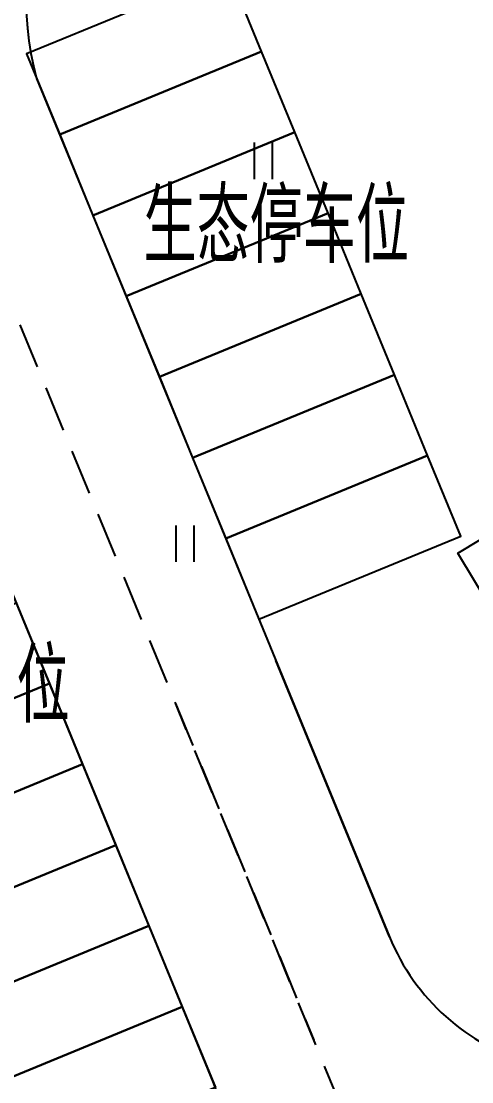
# Model space of a CAD drawing. Extents: x -809667 to 586099, y 3084146 to 3634412.
# Drawn here: x 382716.29 to 382728.68, y 3085738.41 to 3085767.55 of the extents above; entities that cross this region are included whole.
import ezdxf

# ---------------------------------------------------------------- set-up
doc = ezdxf.new("R2010")
doc.units = 0
doc.header["$LTSCALE"] = 0.5
doc.linetypes.add('DASHED', pattern=[0.75, 0.5, -0.25])
doc.layers.get('0').update_dxf_attribs({"linetype": 'CONTINUOUS'})
for name, color, linetype in [('PUB_TEXT', 7, 'CONTINUOUS'), ('ZBTZ', 7, 'CONTINUOUS'), ('停车位', 6, 'CONTINUOUS'), ('道路', 4, 'CONTINUOUS')]:
    doc.layers.add(name, color=color, linetype=linetype)
doc.styles.add('-宋体', font='', dxfattribs={"width": 0.6})
doc.styles.get('-宋体').set_extended_font_data('NSimSun')

# ---------------------------------------------------------------- blocks, each defined once
blk = doc.blocks.new('gc121')
at = {"color": 0}
for p, q in [((-0.5, -1), (-0.5, 1)), ((0.5, -1), (0.5, 1))]:
    blk.add_line(p, q, dxfattribs=at)

msp = doc.modelspace()

# ---------------------------------------------------------------- linework, layer by layer
at = {"layer": '停车位', "flags": 128}
for points in [[(382717.352, 3085764.432), (382722.901, 3085766.715), (382721.989, 3085768.934), (382716.439, 3085766.652)], [(382718.265, 3085762.213), (382723.814, 3085764.495), (382722.901, 3085766.715), (382717.352, 3085764.432)], [(382719.178, 3085759.993), (382724.727, 3085762.275), (382723.814, 3085764.495), (382718.265, 3085762.213)], [(382720.091, 3085757.774), (382725.64, 3085760.056), (382724.727, 3085762.275), (382719.178, 3085759.993)], [(382721.004, 3085755.554), (382726.553, 3085757.836), (382725.64, 3085760.056), (382720.091, 3085757.774)], [(382721.916, 3085753.334), (382727.466, 3085755.616), (382726.553, 3085757.836), (382721.004, 3085755.554)], [(382722.829, 3085751.115), (382728.378, 3085753.397), (382727.466, 3085755.616), (382721.916, 3085753.334)], [(382717.067, 3085749.352), (382711.518, 3085747.07), (382710.605, 3085749.289), (382716.154, 3085751.571)], [(382717.98, 3085747.132), (382712.431, 3085744.85), (382711.518, 3085747.07), (382717.067, 3085749.352)], [(382718.892, 3085744.913), (382713.343, 3085742.631), (382712.431, 3085744.85), (382717.98, 3085747.132)], [(382719.805, 3085742.693), (382714.256, 3085740.411), (382713.343, 3085742.631), (382718.892, 3085744.913)], [(382720.718, 3085740.473), (382715.169, 3085738.191), (382714.256, 3085740.411), (382719.805, 3085742.693)], [(382721.631, 3085738.254), (382716.082, 3085735.972), (382715.169, 3085738.191), (382720.718, 3085740.473)]]:
    msp.add_lwpolyline(points, close=True, dxfattribs=at)
at = {"layer": '道路', "linetype": 'Continuous'}
for p, q in [((382726.418, 3085742.39), (382723.295, 3085749.982)), ((382721.567, 3085738.41), (382717.746, 3085747.7))]:
    msp.add_line(p, q, dxfattribs=at)
at = {"layer": '道路', "color": 1, "linetype": 'DASHED', "ltscale": 5}
msp.add_line((382727.96, 3085730.751), (382720.521, 3085748.841), dxfattribs=at)
at = {"layer": '道路', "color": 1, "linetype": 'DASHED', "ltscale": 5, "flags": 128}
msp.add_lwpolyline([(382704.134, 3085788.686), (382724.341, 3085739.551)], dxfattribs=at)
at = {"layer": '道路', "linetype": 'Continuous', "flags": 128}
for points in [[(382703.617, 3085781.918, 0.393528), (382699.784, 3085783.343), (382682.229, 3085776.042, 0.428399), (382680.668, 3085771.988), (382702.827, 3085725.168, 0.467402), (382711.737, 3085722.852), (382718.474, 3085727.663, 0.348347), (382721.567, 3085738.41), (382703.934, 3085781.285)], [(382720.872, 3085775.127, 0.364137), (382716.717, 3085765.977), (382726.418, 3085742.39, 0.483298), (382735.454, 3085739.789), (382736.016, 3085740.129), (382728.297, 3085752.93), (382737.161, 3085758.275), (382745.149, 3085745.028), (382749.54, 3085747.173), (382735.877, 3085775.136, 0.392415), (382728.264, 3085778.075), (382720.872, 3085775.127)]]:
    msp.add_lwpolyline(points, format="xyb", dxfattribs=at)
for points in [[(382703.934, 3085781.285), (382719.656, 3085743.055)], [(382716.717, 3085765.977), (382726.418, 3085742.39)]]:
    msp.add_lwpolyline(points, dxfattribs=at)
at = {"layer": '道路', "linetype": 'Continuous'}
for centre, radius, start, end in [((382724.244, 3085768.077), 7.815, 115.5607, 195.5944), ((382731.967, 3085744.672), 6, 202.3554, 305.533)]:
    msp.add_arc(centre, radius, start, end, dxfattribs=at)
for points, knots in [([(382704.402, 3085752.419), (382704.606, 3085750.476), (382704.962, 3085747.087), (382711.862, 3085745.521), (382710.424, 3085735.476), (382717.02, 3085734.757), (382720.193, 3085734.41), (382720.193, 3085734.41), (382720.193, 3085734.41), (382720.193, 3085734.41), (382720.865, 3085734.337), (382721.536, 3085734.264), (382722.208, 3085734.191)], [0, 0, 0, 0, 5.241042, 9.145642, 17.995634, 26.196498, 26.196498, 26.196498, 26.196498, 26.196498, 26.196498, 27.932578, 27.932578, 27.932578, 27.932578]), ([(382704.999, 3085752.481), (382705.03, 3085752.181), (382705.062, 3085751.884), (382705.166, 3085751.009), (382705.249, 3085750.45), (382705.466, 3085749.556), (382705.583, 3085749.2), (382705.878, 3085748.566), (382706.056, 3085748.291), (382706.403, 3085747.922), (382706.547, 3085747.8), (382706.888, 3085747.564), (382707.081, 3085747.451), (382707.701, 3085747.126), (382708.172, 3085746.923), (382708.924, 3085746.541), (382709.206, 3085746.384), (382709.689, 3085746.05), (382709.896, 3085745.88), (382710.262, 3085745.508), (382710.425, 3085745.307), (382710.987, 3085744.484), (382711.254, 3085743.788), (382711.657, 3085742.352), (382711.792, 3085741.609), (382712.061, 3085740.17), (382712.194, 3085739.474), (382712.485, 3085738.498), (382712.61, 3085738.164), (382712.929, 3085737.536), (382713.129, 3085737.26), (382713.621, 3085736.765), (382713.91, 3085736.549), (382714.877, 3085735.997), (382715.668, 3085735.734), (382717.44, 3085735.343), (382718.419, 3085735.213), (382719.702, 3085735.068), (382719.98, 3085735.037), (382720.258, 3085735.007), (382720.262, 3085735.006), (382720.266, 3085735.006), (382720.27, 3085735.006), (382720.927, 3085734.934), (382721.584, 3085734.862), (382722.241, 3085734.79)], [0, 0, 0, 0, 0.809904, 0.809904, 2.429711, 2.429711, 3.66837, 3.66837, 4.926642, 4.926642, 5.673722, 5.673722, 6.420801, 6.420801, 7.887995, 7.887995, 8.767827, 8.767827, 9.468061, 9.468061, 10.168296, 10.168296, 12.19742, 12.19742, 14.226544, 14.226544, 16.255668, 16.255668, 17.461197, 17.461197, 18.836307, 18.836307, 20.211417, 20.211417, 22.844117, 22.844117, 25.476818, 25.476818, 26.19649, 26.19649, 26.19649, 26.207121, 26.207121, 26.207121, 27.904975, 27.904975, 27.904975, 27.904975])]:
    msp.add_open_spline(points, degree=3, knots=knots, dxfattribs=at)

# ---------------------------------------------------------------- block references
at = {"layer": 'ZBTZ', "color": 8, "linetype": 'Continuous', "xscale": 0.5, "yscale": 0.5}
for p in [(382722.954, 3085763.712), (382720.8, 3085753.196)]:
    msp.add_blockref('gc121', p, dxfattribs=at)

# ---------------------------------------------------------------- texts
at = {"layer": 'PUB_TEXT', "color": 7, "linetype": 'Continuous', "style": '-宋体', "width": 0.6}
for p in [(382719.652, 3085761.1), (382710.321, 3085748.469)]:
    msp.add_text('生态停车位', height=1.7843, dxfattribs=at).set_placement(p)

doc.saveas('drawing.dxf')
